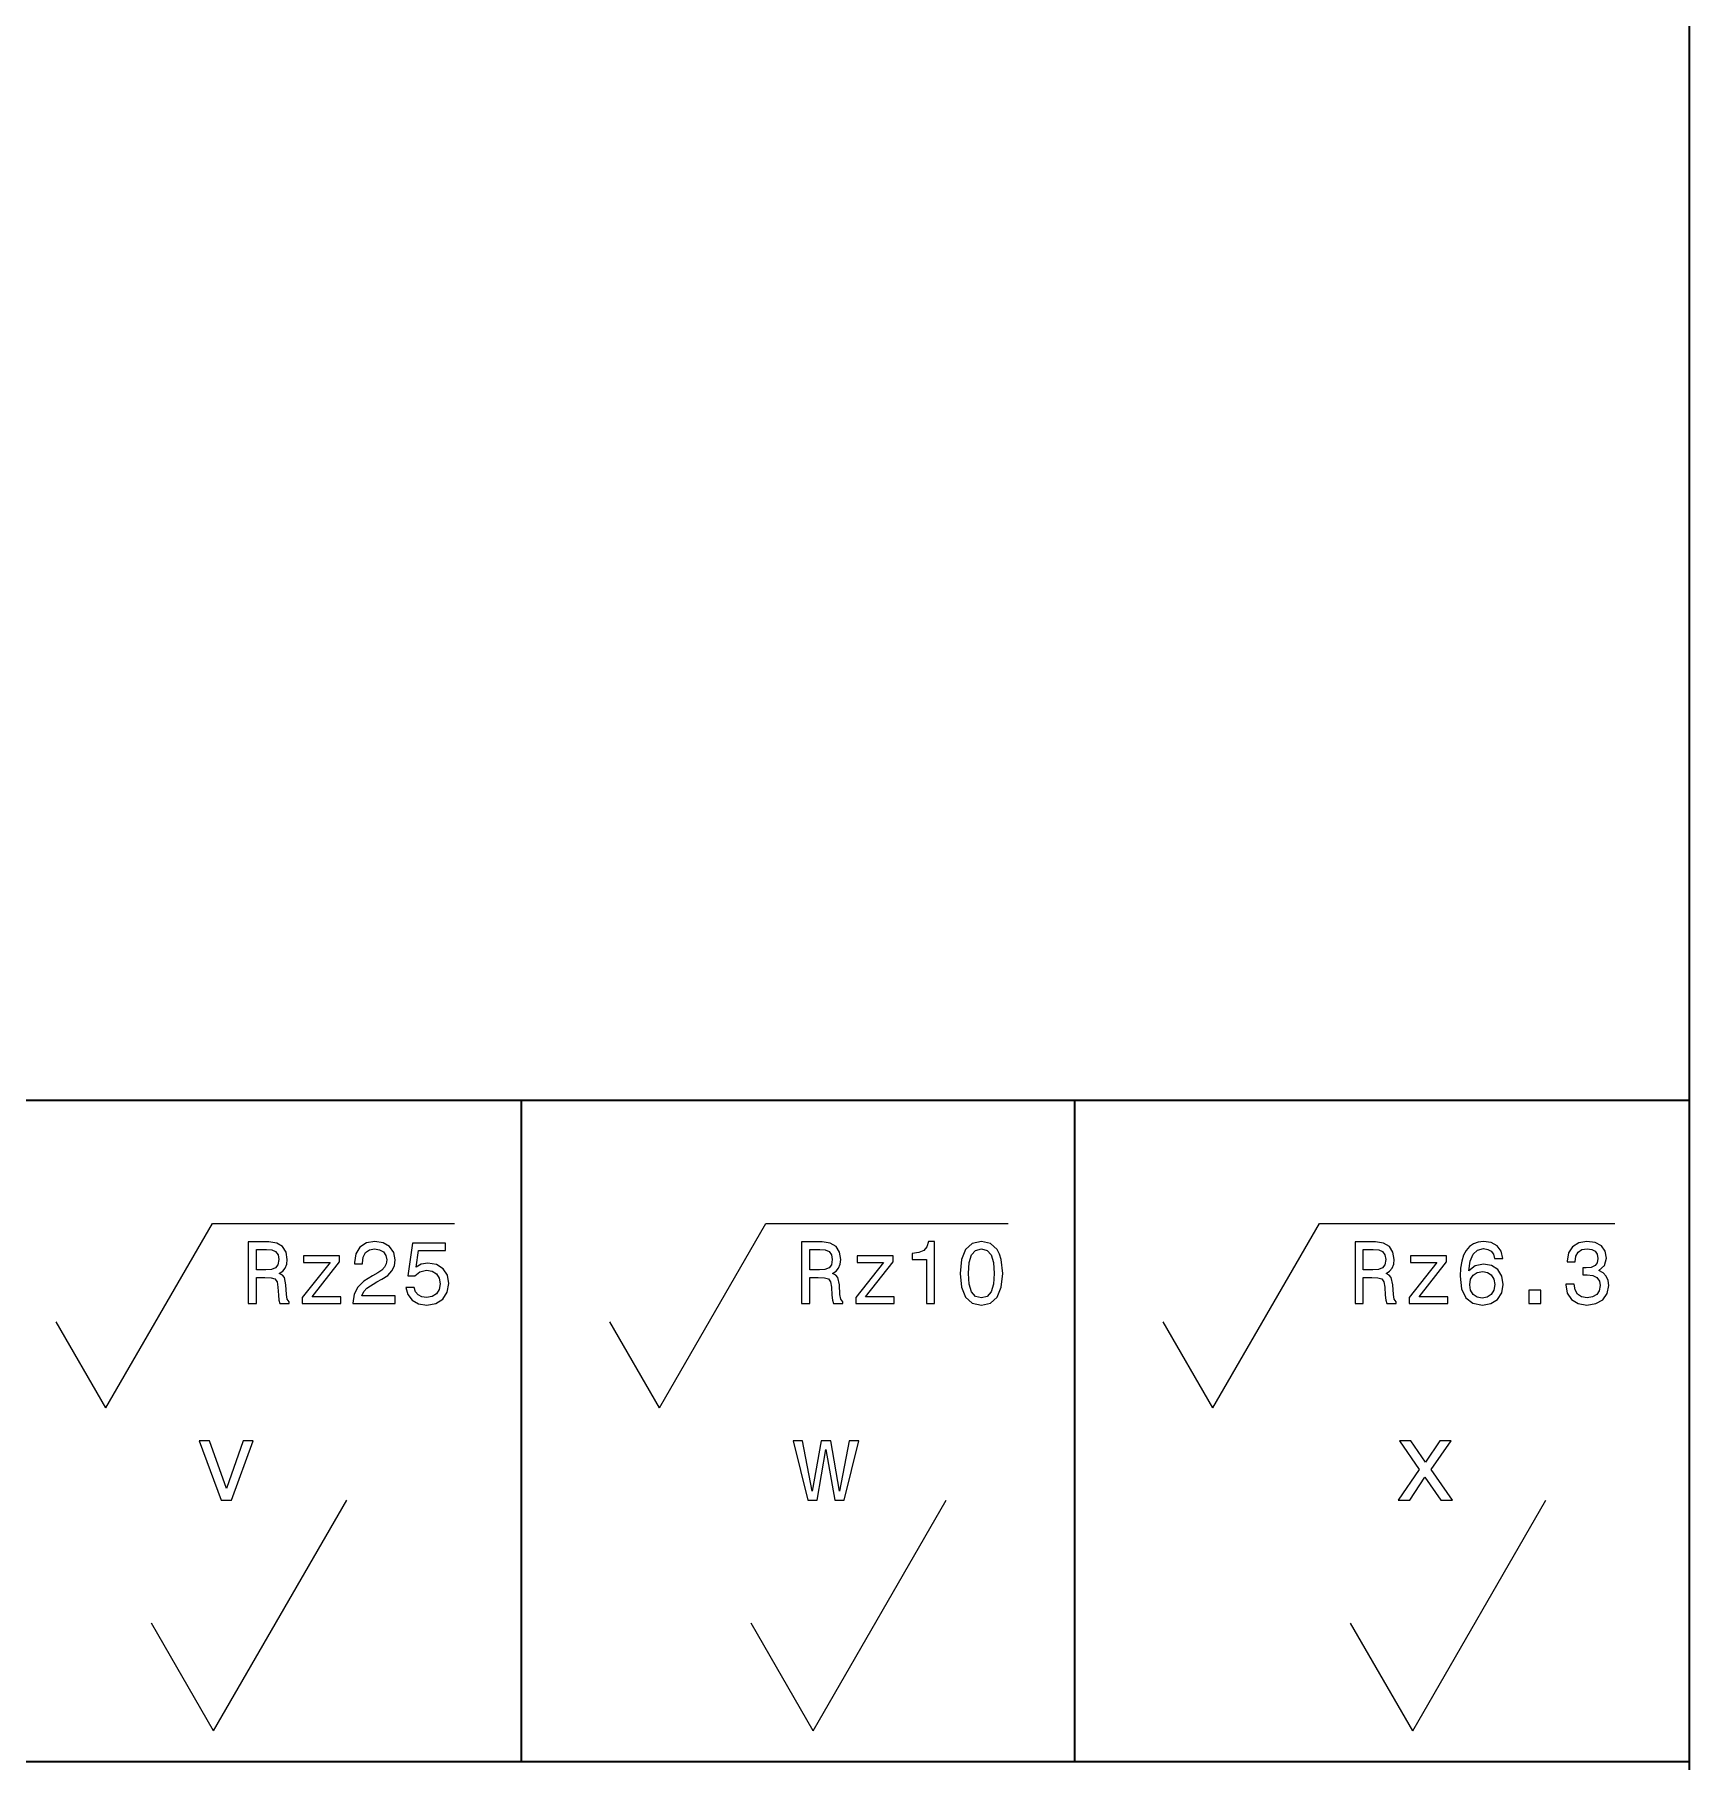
# Model space of a CAD drawing. Extents: x 4 to 291, y 4 to 205.
# Drawn here: x 264.2 to 290.87, y 127.01 to 154.85 of the extents above; entities that cross this region are included whole.
import ezdxf

# ---------------------------------------------------------------- set-up
doc = ezdxf.new("R2010")
doc.units = 0

msp = doc.modelspace()

# ---------------------------------------------------------------- linework, layer by layer
at = {"color": 7, "lineweight": 35}
for p, q in [((290.873962, 3.716543), (290.873962, 204.617981)), ((290.873962, 137.667023), (236.364685, 137.667023)), ((272.043488, 137.667023), (272.043488, 127.012939)), ((280.963196, 137.667023), (280.963196, 127.012939)), ((290.873962, 127.012939), (290.873962, 137.667023)), ((236.364685, 127.012939), (290.873962, 127.012939))]:
    msp.add_line(p, q, dxfattribs=at)
at = {"color": 7, "lineweight": 13}
for p, q in [((265.353729, 132.711639), (267.070312, 135.684875)), ((267.070312, 135.684875), (270.9729, 135.684875)), ((274.273407, 132.711639), (275.98999, 135.684875)), ((275.98999, 135.684875), (279.892578, 135.684875)), ((283.193115, 132.711639), (284.909698, 135.684875)), ((284.909698, 135.684875), (289.671967, 135.684875)), ((265.353729, 132.711639), (264.552643, 134.099152)), ((274.273407, 132.711639), (273.472321, 134.099152)), ((283.193115, 132.711639), (282.392029, 134.099152)), ((267.088104, 127.508476), (269.233856, 131.225021)), ((276.751099, 127.508476), (278.896851, 131.225021)), ((286.414124, 127.508476), (288.559875, 131.225021)), ((267.088104, 127.508476), (266.086761, 129.242859)), ((276.751099, 127.508476), (275.749756, 129.242859)), ((286.414124, 127.508476), (285.412781, 129.242859))]:
    msp.add_line(p, q, dxfattribs=at)
for points in [[(267.645477, 134.396469), (267.77829, 134.396469), (267.77829, 134.814896), (267.91394, 134.814896), (268.013916, 134.810608), (268.076752, 134.790619), (268.111023, 134.743484), (268.125305, 134.659241), (268.132446, 134.530701), (268.141022, 134.446457), (268.158142, 134.396469), (268.308105, 134.396469), (268.308105, 134.423599), (268.275269, 134.463593), (268.263824, 134.537842), (268.253845, 134.697784), (268.229553, 134.816315), (268.196716, 134.853455), (268.145294, 134.880585), (268.202423, 134.91629), (268.242401, 134.966263), (268.268127, 135.029099), (268.276672, 135.104797), (268.256683, 135.224747), (268.199554, 135.314713), (268.105316, 135.368988), (267.976776, 135.387543), (267.645477, 135.387543)], [(269.334869, 134.396469), (270.016052, 134.396469), (270.016052, 134.519287), (269.477692, 134.519287), (269.50769, 134.586395), (269.559082, 134.64209), (269.71759, 134.743484), (269.801849, 134.786331), (269.896118, 134.847733), (269.963226, 134.919144), (270.001801, 135.003403), (270.016052, 135.099075), (269.991791, 135.21904), (269.924683, 135.313293), (269.821838, 135.37326), (269.689026, 135.394684), (269.551941, 135.370407), (269.447693, 135.303284), (269.380585, 135.196182), (269.357727, 135.05481), (269.357727, 135.034821), (269.487671, 135.034821), (269.487671, 135.046234), (269.500549, 135.143341), (269.539093, 135.214752), (269.600494, 135.260452), (269.681885, 135.276154), (269.76474, 135.261871), (269.826141, 135.226181), (269.866119, 135.170486), (269.880402, 135.10051), (269.870392, 135.034821), (269.843262, 134.979126), (269.797577, 134.930573), (269.734741, 134.887726), (269.650482, 134.842026), (269.510529, 134.753479), (269.411987, 134.659241), (269.353455, 134.544983), (269.334869, 134.400757)], [(270.188873, 134.654953), (270.220276, 134.537842), (270.290253, 134.446457), (270.393066, 134.389328), (270.524445, 134.367905), (270.668701, 134.393616), (270.781525, 134.463593), (270.852905, 134.574982), (270.880035, 134.717789), (270.855774, 134.850601), (270.787231, 134.954849), (270.680115, 135.021957), (270.541595, 135.046234), (270.434479, 135.029099), (270.351654, 134.981979), (270.391663, 135.249023), (270.825775, 135.249023), (270.825775, 135.366119), (270.295959, 135.366119), (270.217438, 134.840591), (270.331665, 134.840591), (270.41449, 134.907715), (270.520172, 134.931992), (270.611572, 134.91629), (270.681549, 134.87059), (270.72583, 134.800613), (270.741516, 134.710648), (270.72583, 134.620682), (270.680115, 134.550705), (270.610138, 134.506424), (270.520172, 134.490723), (270.444489, 134.500717), (270.385925, 134.533569), (270.343109, 134.584976), (270.321686, 134.654953)], [(276.565186, 134.396469), (276.697998, 134.396469), (276.697998, 134.814896), (276.833649, 134.814896), (276.933624, 134.810608), (276.99646, 134.790619), (277.030731, 134.743484), (277.045013, 134.659241), (277.052155, 134.530701), (277.06073, 134.446457), (277.07785, 134.396469), (277.227814, 134.396469), (277.227814, 134.423599), (277.194977, 134.463593), (277.183533, 134.537842), (277.173553, 134.697784), (277.149261, 134.816315), (277.116425, 134.853455), (277.065002, 134.880585), (277.122131, 134.91629), (277.162109, 134.966263), (277.187836, 135.029099), (277.196381, 135.104797), (277.176392, 135.224747), (277.119263, 135.314713), (277.025024, 135.368988), (276.896484, 135.387543), (276.565186, 135.387543)], [(278.577332, 134.396469), (278.707275, 134.396469), (278.707275, 135.394684), (278.610168, 135.394684), (278.584473, 135.307571), (278.533051, 135.249023), (278.454529, 135.214752), (278.345978, 135.203323), (278.345978, 135.101929), (278.577332, 135.101929)], [(279.118561, 134.880585), (279.139984, 134.656372), (279.207123, 134.496429), (279.314209, 134.399323), (279.462738, 134.367905), (279.609833, 134.399323), (279.716919, 134.496429), (279.782623, 134.656372), (279.805481, 134.880585), (279.782623, 135.103363), (279.755493, 135.191895), (279.716919, 135.26474), (279.609833, 135.361847), (279.462738, 135.394684), (279.314209, 135.361847), (279.207123, 135.263306), (279.139984, 135.103363)], [(285.484894, 134.396469), (285.617706, 134.396469), (285.617706, 134.814896), (285.753357, 134.814896), (285.853333, 134.810608), (285.916168, 134.790619), (285.950439, 134.743484), (285.964722, 134.659241), (285.971863, 134.530701), (285.980438, 134.446457), (285.997559, 134.396469), (286.147522, 134.396469), (286.147522, 134.423599), (286.114685, 134.463593), (286.103241, 134.537842), (286.093262, 134.697784), (286.06897, 134.816315), (286.036133, 134.853455), (285.984711, 134.880585), (286.04184, 134.91629), (286.081818, 134.966263), (286.107544, 135.029099), (286.116089, 135.104797), (286.0961, 135.224747), (286.038971, 135.314713), (285.944733, 135.368988), (285.816193, 135.387543), (285.484894, 135.387543)], [(287.865479, 135.120499), (287.838348, 135.236176), (287.775513, 135.321854), (287.678406, 135.376129), (287.552734, 135.394684), (287.468475, 135.384689), (287.39566, 135.357559), (287.33139, 135.313293), (287.27713, 135.250458), (287.234283, 135.171906), (287.20285, 135.076233), (287.182861, 134.963409), (287.177155, 134.836319), (287.200012, 134.63353), (287.269989, 134.486435), (287.382782, 134.397903), (287.537018, 134.367905), (287.675537, 134.393616), (287.781219, 134.460739), (287.849762, 134.566406), (287.874054, 134.700653), (287.849762, 134.836319), (287.784088, 134.940567), (287.682678, 135.006256), (287.557007, 135.029099), (287.421356, 135.000534), (287.319946, 134.919144), (287.34137, 135.076233), (287.387085, 135.189041), (287.457062, 135.256165), (287.554169, 135.279007), (287.62558, 135.267593), (287.67984, 135.237595), (287.715546, 135.187622), (287.7341, 135.120499)], [(288.882263, 134.707794), (288.882263, 134.697784), (288.905121, 134.560699), (288.972229, 134.45787), (289.077911, 134.392181), (289.217865, 134.367905), (289.366364, 134.392181), (289.477753, 134.455017), (289.549164, 134.554977), (289.57489, 134.683517), (289.563446, 134.767761), (289.532043, 134.836319), (289.480621, 134.889145), (289.412079, 134.927704), (289.504913, 135.004822), (289.53775, 135.12764), (289.516327, 135.239029), (289.454926, 135.323288), (289.35495, 135.376129), (289.217865, 135.394684), (289.089325, 135.371841), (288.990784, 135.309006), (288.926544, 135.209045), (288.905121, 135.076233), (288.905121, 135.066238), (289.032196, 135.066238), (289.04364, 135.157623), (289.08078, 135.223312), (289.140747, 135.263306), (289.225006, 135.277588), (289.299255, 135.266159), (289.353516, 135.236176), (289.386383, 135.187622), (289.399231, 135.121933), (289.386383, 135.051956), (289.352112, 135.004822), (289.292114, 134.976257), (289.210724, 134.967697), (289.155029, 134.969116), (289.155029, 134.856308), (289.225006, 134.859161), (289.314972, 134.846313), (289.38208, 134.812042), (289.422058, 134.756348), (289.43634, 134.683517), (289.420654, 134.600677), (289.379242, 134.539276), (289.313538, 134.500717), (289.22644, 134.487869), (289.136475, 134.502151), (289.07077, 134.544983), (289.029358, 134.613541), (289.013641, 134.707794)], [(267.939667, 135.266159), (268.026764, 135.257599), (268.088165, 135.230453), (268.12674, 135.180481), (268.139587, 135.101929), (268.125305, 135.019104), (268.086761, 134.969116), (268.021057, 134.94342), (267.931091, 134.936279), (267.77829, 134.936279), (267.77829, 135.266159)], [(268.964996, 135.057663), (268.518036, 134.492157), (268.518036, 134.396469), (269.139221, 134.396469), (269.139221, 134.502151), (268.676544, 134.502151), (269.119232, 135.066238), (269.119232, 135.163345), (268.539459, 135.163345), (268.539459, 135.057663)], [(276.859375, 135.266159), (276.946472, 135.257599), (277.007874, 135.230453), (277.046448, 135.180481), (277.059296, 135.101929), (277.045013, 135.019104), (277.00647, 134.969116), (276.940765, 134.94342), (276.8508, 134.936279), (276.697998, 134.936279), (276.697998, 135.266159)], [(277.884705, 135.057663), (277.437744, 134.492157), (277.437744, 134.396469), (278.058929, 134.396469), (278.058929, 134.502151), (277.596252, 134.502151), (278.03894, 135.066238), (278.03894, 135.163345), (277.459167, 135.163345), (277.459167, 135.057663)], [(279.255676, 134.880585), (279.26709, 135.053375), (279.302795, 135.177628), (279.367065, 135.250458), (279.462738, 135.276154), (279.556976, 135.250458), (279.621246, 135.177628), (279.656952, 135.053375), (279.668365, 134.880585), (279.656952, 134.70636), (279.621246, 134.582123), (279.556976, 134.509293), (279.462738, 134.485016), (279.367065, 134.509293), (279.302795, 134.582123), (279.26709, 134.70636)], [(285.779083, 135.266159), (285.86618, 135.257599), (285.927582, 135.230453), (285.966156, 135.180481), (285.979004, 135.101929), (285.964722, 135.019104), (285.926178, 134.969116), (285.860474, 134.94342), (285.770508, 134.936279), (285.617706, 134.936279), (285.617706, 135.266159)], [(286.804413, 135.057663), (286.357452, 134.492157), (286.357452, 134.396469), (286.978638, 134.396469), (286.978638, 134.502151), (286.515961, 134.502151), (286.958649, 135.066238), (286.958649, 135.163345), (286.378876, 135.163345), (286.378876, 135.057663)], [(287.735535, 134.699219), (287.719818, 134.609253), (287.67984, 134.54071), (287.61557, 134.49501), (287.535583, 134.480728), (287.451355, 134.49501), (287.387085, 134.539276), (287.345673, 134.607819), (287.332825, 134.697784), (287.347107, 134.786331), (287.387085, 134.853455), (287.452759, 134.896286), (287.541321, 134.912003), (287.618439, 134.896286), (287.67984, 134.854874), (287.719818, 134.787766)], [(288.283905, 134.396469), (288.480988, 134.396469), (288.480988, 134.609253), (288.283905, 134.609253)], [(267.212006, 131.225021), (267.378021, 131.225021), (267.727905, 132.183609), (267.56546, 132.183609), (267.295898, 131.410675), (267.020996, 132.183609), (266.856781, 132.183609)], [(276.814301, 131.225021), (276.957123, 132.039017), (277.099915, 131.225021), (277.249878, 131.225021), (277.485504, 132.183609), (277.333771, 132.183609), (277.174896, 131.369614), (277.033875, 132.183609), (276.878571, 132.183609), (276.737549, 131.369614), (276.578674, 132.183609), (276.428711, 132.183609), (276.664368, 131.225021)], [(286.364868, 131.225021), (286.611206, 131.598099), (286.864685, 131.225021), (287.053925, 131.225021), (286.711182, 131.719482), (287.034271, 132.183609), (286.852203, 132.183609), (286.618347, 131.835526), (286.384491, 132.183609), (286.198853, 132.183609), (286.516602, 131.717697), (286.181, 131.225021)]]:
    msp.add_lwpolyline(points, close=True, dxfattribs=at)

doc.saveas('drawing.dxf')
